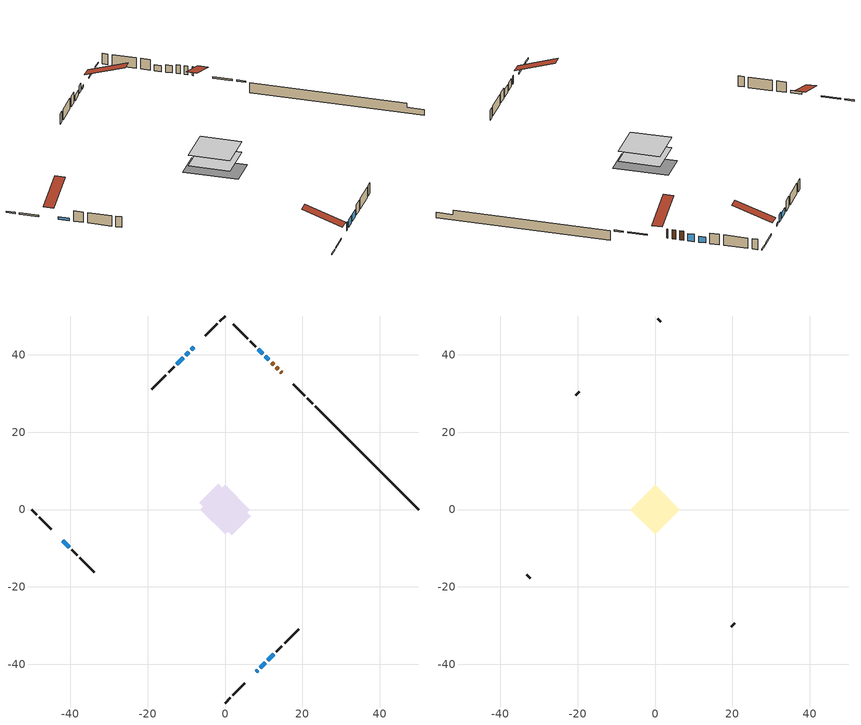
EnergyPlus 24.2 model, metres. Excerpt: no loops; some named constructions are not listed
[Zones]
conditioned space
 floor adiabatic (AdiabaticFloorConstruction): -6.41,0 0,6.41 6.41,0 0,-6.41 z0.72
 floor foundation (Slab1 construction): -6.68,1.79 -1.79,6.68 6.68,-1.79 1.79,-6.68 z-1.56
 wall outside (RimJoist1 construction): 0,-50.06 1.39,-48.66 / -50.06,0 -48.66,-1.39 / 0,50.06 -1.39,48.66 / 22.67,27.38 21.28,28.78 z0.72:1.02
 wall outside (RimJoist2 construction): 2.05,-48.01 5.07,-44.99 / -48.01,-2.05 -44.99,-5.07 / -2.05,48.01 -5.07,44.99 / 20.62,29.43 17.61,32.45 z0.72:1.02
 wall outside (AdiabaticWallConstruction 1): 14.65,35.41 14.45,35.61 / 13.79,36.26 13.28,36.78 / 12.62,37.43 12.03,38.02 z0.72:2.75
 wall outside (AdiabaticWallConstruction): 8.02,-42.03 8.44,-41.62 / -9.33,40.73 -10.12,39.94 z0.72:2.55; -8.02,42.03 -8.67,41.38 / -42.03,-8.02 -40.31,-9.75 z0.72:1.33; 9.1,-40.96 10.46,-39.59 z0.72:2.5; 11.12,-38.94 12.63,-37.43 z0.72:2.42; 11.38,38.68 10.39,39.67 z0.72:2.4; 9.74,40.32 8.64,41.41 z0.72:2.08; -10.77,39.28 -12.5,37.56 z0.72:1.94
 wall outside (Wall1 construction): 13.28,-36.77 14.74,-35.32 / -39.65,-10.41 -38.19,-11.86 / -13.16,36.9 -14.61,35.45 / 7.99,42.07 6.53,43.53 z0.72:3.16
 wall outside (Wall2 construction): 15.4,-34.66 19.1,-30.96 / -37.54,-12.52 -33.84,-16.22 / -15.27,34.79 -18.97,31.09 / 5.87,44.18 2.17,47.88 z0.72:3.16
 wall foundation (FoundationWall1 construction): 23.33,26.73,-1.56 23.33,26.73,0.72 47.38,2.67,0.72 47.38,2.67,-0.27 50.06,0,-0.27 50.06,0,-1.56
 window (WindowConstruction 5): 8.03,-42.03 8.44,-41.62 z0.72:2.55
 window (WindowConstruction 7): -8.03,42.03 -8.67,41.38 z0.72:1.33
 window (WindowConstruction 8): -42.03,-8.03 -40.31,-9.75 z0.72:1.33
 window (WindowConstruction): 9.1,-40.96 10.46,-39.59 z0.72:2.5
 window (WindowConstruction 1): 11.12,-38.94 12.63,-37.43 z0.72:2.42
 window (WindowConstruction 6): -9.33,40.73 -10.12,39.94 z0.72:2.55
 window (WindowConstruction 2): 11.38,38.68 10.39,39.67 z0.72:2.4
 window (WindowConstruction 3): 9.73,40.32 8.64,41.41 z0.72:2.08
 window (WindowConstruction 4): -10.77,39.28 -12.5,37.56 z0.72:1.94
 door (Door): 14.65,35.41 14.45,35.61 z0.72:2.75
 door (Door 1): 13.79,36.27 13.28,36.78 z0.72:2.75
 door (Door 2): 12.62,37.44 12.04,38.02 z0.72:2.75
 ceiling adiabatic (AdiabaticFloorConstruction): 0,-6.41 6.41,0 0,6.41 -6.41,0 z0.72
attic - vented
 floor to conditioned space (Floor1 construction Reversed): -6.41,0 0,6.41 6.41,0 0,-6.41 z3.16
 wall outside (Wall3 construction): 19.76,-30.3 20.61,-29.44 / -33.18,-16.88 -32.32,-17.74 / -19.63,30.43 -20.49,29.57 / 1.52,48.54 0.66,49.4 z0.72:3.16
 roof outside (Roof1 construction): 7.37,-42.69,3.16 1.13,-36.45,6.1 -0.52,-38.09,6.1 5.72,-44.33,3.16; -42.69,-7.37,3.16 -36.45,-1.13,6.1 -38.09,0.52,6.1 -44.33,-5.72,3.16; -7.37,42.69,3.16 -1.13,36.45,6.1 0.52,38.09,6.1 -5.72,44.33,3.16; 15.31,34.75,3.16 9.06,28.51,6.1 10.71,26.86,6.1 16.95,33.11,3.16
[Material] Roughness=Rough; Thermal Absorptance=0.9
Name | Thickness {m} | Conductivity {W/m-K} | Density {kg/m3} | Specific Heat {J/kg-K} | Solar Absorptance | Visible Absorptance
ceiling stud and cavity | 0.1397 | 0.0949009 | 65.682 | 1177.47 | 0.7 | 0.7
gypsum board | 0.0127 | 0.160291 | 801 | 837.4 | 0.6 | 0.6
[Construction]
Floor1 construction: ceiling stud and cavity, gypsum board
[Schedule:Day:Interval]
interior lighting schedule day: No, 01:00, 0.108182, 04:00, 0.0901515, 05:00, 0.0991667, 06:00, 0.162273, 07:00, 0.270455, 08:00, 0.342576, 10:00, 0.369621, 11:00, 0.351591, 12:00, 0.333561, 13:00, 0.324545, 14:00, 0.31553, 15:00, 0.333561, 16:00, 0.369621, 17:00, 0.450758, 18:00, 0.585985, 19:00, 0.775303, 20:00, 0.955606, 21:00, 0.991667, 22:00, 0.712197, 23:00, 0.360606, 24:00, 0.162273
interior lighting schedule day 1: No, 01:00, 0.100909, 04:00, 0.0840909, 05:00, 0.0925, 06:00, 0.151364, 07:00, 0.252273, 08:00, 0.319545, 10:00, 0.344773, 11:00, 0.327955, 12:00, 0.311136, 13:00, 0.302727, 14:00, 0.294318, 15:00, 0.311136, 16:00, 0.344773, 17:00, 0.420455, 18:00, 0.546591, 19:00, 0.723182, 20:00, 0.891364, 21:00, 0.925, 22:00, 0.664318, 23:00, 0.336364, 24:00, 0.151364
interior lighting schedule day 2: No, 01:00, 0.0927273, 04:00, 0.0772727, 05:00, 0.085, 06:00, 0.139091, 07:00, 0.231818, 08:00, 0.293636, 10:00, 0.316818, 11:00, 0.301364, 12:00, 0.285909, 13:00, 0.278182, 14:00, 0.270455, 15:00, 0.285909, 16:00, 0.316818, 17:00, 0.386364, 18:00, 0.502273, 19:00, 0.664545, 20:00, 0.819091, 21:00, 0.85, 22:00, 0.610455, 23:00, 0.309091, 24:00, 0.139091
interior lighting schedule day 3: No, 01:00, 0.0845455, 04:00, 0.0704545, 05:00, 0.0775, 06:00, 0.126818, 07:00, 0.211364, 08:00, 0.267727, 10:00, 0.288864, 11:00, 0.274773, 12:00, 0.260682, 13:00, 0.253636, 14:00, 0.246591, 15:00, 0.260682, 16:00, 0.288864, 17:00, 0.352273, 18:00, 0.457955, 19:00, 0.605909, 20:00, 0.746818, 21:00, 0.775, 22:00, 0.556591, 23:00, 0.281818, 24:00, 0.126818
interior lighting schedule day 4: No, 01:00, 0.0763636, 04:00, 0.0636364, 05:00, 0.07, 06:00, 0.114545, 07:00, 0.190909, 08:00, 0.241818, 10:00, 0.260909, 11:00, 0.248182, 12:00, 0.235455, 13:00, 0.229091, 14:00, 0.222727, 15:00, 0.235455, 16:00, 0.260909, 17:00, 0.318182, 18:00, 0.413636, 19:00, 0.547273, 20:00, 0.674545, 21:00, 0.7, 22:00, 0.502727, 23:00, 0.254545, 24:00, 0.114545
interior lighting schedule day 5: No, 01:00, 0.0727273, 04:00, 0.0606061, 05:00, 0.0666667, 06:00, 0.109091, 07:00, 0.181818, 08:00, 0.230303, 10:00, 0.248485, 11:00, 0.236364, 12:00, 0.224242, 13:00, 0.218182, 14:00, 0.212121, 15:00, 0.224242, 16:00, 0.248485, 17:00, 0.30303, 18:00, 0.393939, 19:00, 0.521212, 20:00, 0.642424, 21:00, 0.666667, 22:00, 0.478788, 23:00, 0.242424, 24:00, 0.109091
interior lighting schedule day 6: No, 01:00, 0.0745455, 04:00, 0.0621212, 05:00, 0.0683333, 06:00, 0.111818, 07:00, 0.186364, 08:00, 0.236061, 10:00, 0.254697, 11:00, 0.242273, 12:00, 0.229848, 13:00, 0.223636, 14:00, 0.217424, 15:00, 0.229848, 16:00, 0.254697, 17:00, 0.310606, 18:00, 0.403788, 19:00, 0.534242, 20:00, 0.658485, 21:00, 0.683333, 22:00, 0.490758, 23:00, 0.248485, 24:00, 0.111818
interior lighting schedule day 7: No, 01:00, 0.08, 04:00, 0.0666667, 05:00, 0.0733333, 06:00, 0.12, 07:00, 0.2, 08:00, 0.253333, 10:00, 0.273333, 11:00, 0.26, 12:00, 0.246667, 13:00, 0.24, 14:00, 0.233333, 15:00, 0.246667, 16:00, 0.273333, 17:00, 0.333333, 18:00, 0.433333, 19:00, 0.573333, 20:00, 0.706667, 21:00, 0.733333, 22:00, 0.526667, 23:00, 0.266667, 24:00, 0.12
interior lighting schedule day 8: No, 01:00, 0.0890909, 04:00, 0.0742424, 05:00, 0.0816667, 06:00, 0.133636, 07:00, 0.222727, 08:00, 0.282121, 10:00, 0.304394, 11:00, 0.289545, 12:00, 0.274697, 13:00, 0.267273, 14:00, 0.259848, 15:00, 0.274697, 16:00, 0.304394, 17:00, 0.371212, 18:00, 0.482576, 19:00, 0.638485, 20:00, 0.78697, 21:00, 0.816667, 22:00, 0.586515, 23:00, 0.29697, 24:00, 0.133636
interior lighting schedule day 9: No, 01:00, 0.0972727, 04:00, 0.0810606, 05:00, 0.0891667, 06:00, 0.145909, 07:00, 0.243182, 08:00, 0.30803, 10:00, 0.332348, 11:00, 0.316136, 12:00, 0.299924, 13:00, 0.291818, 14:00, 0.283712, 15:00, 0.299924, 16:00, 0.332348, 17:00, 0.405303, 18:00, 0.526894, 19:00, 0.697121, 20:00, 0.859242, 21:00, 0.891667, 22:00, 0.640379, 23:00, 0.324242, 24:00, 0.145909
interior lighting schedule day 10: No, 01:00, 0.105455, 04:00, 0.0878788, 05:00, 0.0966667, 06:00, 0.158182, 07:00, 0.263636, 08:00, 0.333939, 10:00, 0.360303, 11:00, 0.342727, 12:00, 0.325152, 13:00, 0.316364, 14:00, 0.307576, 15:00, 0.325152, 16:00, 0.360303, 17:00, 0.439394, 18:00, 0.571212, 19:00, 0.755758, 20:00, 0.931515, 21:00, 0.966667, 22:00, 0.694242, 23:00, 0.351515, 24:00, 0.158182
interior lighting schedule day 11: No, 01:00, 0.109091, 04:00, 0.0909091, 05:00, 0.1, 06:00, 0.163636, 07:00, 0.272727, 08:00, 0.345455, 10:00, 0.372727, 11:00, 0.354545, 12:00, 0.336364, 13:00, 0.327273, 14:00, 0.318182, 15:00, 0.336364, 16:00, 0.372727, 17:00, 0.454545, 18:00, 0.590909, 19:00, 0.781818, 20:00, 0.963636, 21:00, 1, 22:00, 0.718182, 23:00, 0.363636, 24:00, 0.163636
interior lighting schedule default day; occupants schedule default day; clothes dryer schedule default day; cooking range schedule default day; mech vent bath fan 0 schedule default day; mech vent range fan 0 schedule default day; misc plug loads schedule default day; general water use schedule default day; heating setpoint default day; cooling setpoint default day; clothes dryer exhaust 0 schedule default day; cooling season schedule day; cooling season schedule day 2; cooling season schedule default day; exterior lighting schedule default day; natural vent schedule default day: No, 24:00, 0
occupants schedule day: No, 05:00, 0.426829, 06:00, 0.719512, 07:00, 1, 08:00, 0.670732, 09:00, 0.329268, 14:00, 0.170732, 15:00, 0.231707, 16:00, 0.329268, 17:00, 0.5, 18:00, 0.670732, 19:00, 0.829268, 21:00, 1, 22:00, 0.853659, 23:00, 0.646341, 24:00, 0.426829
clothes dryer schedule day; clothes dryer exhaust 0 schedule day: No, 01:00, 0.123457, 02:00, 0.0740741, 03:00, 0.0493827, 04:00, 0.0246914, 05:00, 0.0493827, 06:00, 0.0740741, 07:00, 0.197531, 08:00, 0.395062, 09:00, 0.592593, 10:00, 0.839506, 11:00, 0.962963, 12:00, 1, 13:00, 0.91358, 14:00, 0.82716, 15:00, 0.716049, 16:00, 0.753086, 17:00, 0.679012, 18:00, 0.666667, 20:00, 0.62963, 21:00, 0.641975, 22:00, 0.666667, 23:00, 0.54321, 24:00, 0.296296
cooking range schedule day: No, 05:00, 0.0597015, 06:00, 0.11194, 07:00, 0.171642, 08:00, 0.291045, 11:00, 0.343284, 12:00, 0.402985, 13:00, 0.462687, 14:00, 0.343284, 15:00, 0.291045, 16:00, 0.402985, 17:00, 0.567164, 18:00, 1, 19:00, 0.850746, 20:00, 0.432836, 21:00, 0.291045, 22:00, 0.231343, 23:00, 0.171642, 24:00, 0.11194
mech vent bath fan 0 schedule day: No, 07:00, 0, 08:00, 1, 09:00, 0.2, 24:00, 0
mech vent range fan 0 schedule day: No, 18:00, 0, 19:00, 1, 20:00, 0.2, 24:00, 0
misc plug loads schedule day: No, 06:00, 0.705882, 07:00, 0.745098, 08:00, 0.803922, 15:00, 0.823529, 16:00, 0.862745, 17:00, 0.921569, 18:00, 0.980392, 19:00, 1, 20:00, 0.980392, 21:00, 0.941176, 22:00, 0.862745, 23:00, 0.784314, 24:00, 0.72549
general water use schedule day: No, 01:00, 0.315068, 03:00, 0.287671, 04:00, 0.342466, 05:00, 0.369863, 06:00, 0.520548, 07:00, 0.60274, 08:00, 0.534247, 10:00, 0.506849, 11:00, 0.465753, 14:00, 0.479452, 15:00, 0.534247, 16:00, 0.589041, 17:00, 0.69863, 18:00, 0.876712, 19:00, 0.890411, 20:00, 0.986301, 21:00, 1, 22:00, 0.863014, 23:00, 0.616438, 24:00, 0.465753
heating setpoint day: No, 07:00, 18, 23:00, 21, 24:00, 18
cooling setpoint day: No, 24:00, 25
cooling season schedule day 1: No, 24:00, 1
exterior lighting schedule day: No, 01:00, 0.566667, 03:00, 0.524167, 05:00, 0.495833, 06:00, 0.5525, 07:00, 0.623333, 08:00, 0.580833, 09:00, 0.439167, 10:00, 0.354167, 12:00, 0.34, 13:00, 0.354167, 14:00, 0.396667, 15:00, 0.425, 16:00, 0.495833, 17:00, 0.623333, 18:00, 0.793333, 19:00, 0.906667, 20:00, 0.963333, 21:00, 0.991667, 22:00, 0.920833, 23:00, 0.793333, 24:00, 0.665833
exterior lighting schedule day 1: No, 01:00, 0.528571, 03:00, 0.488929, 05:00, 0.4625, 06:00, 0.515357, 07:00, 0.581429, 08:00, 0.541786, 09:00, 0.409643, 10:00, 0.330357, 12:00, 0.317143, 13:00, 0.330357, 14:00, 0.37, 15:00, 0.396429, 16:00, 0.4625, 17:00, 0.581429, 18:00, 0.74, 19:00, 0.845714, 20:00, 0.898571, 21:00, 0.925, 22:00, 0.858929, 23:00, 0.74, 24:00, 0.621071
exterior lighting schedule day 10: No, 01:00, 0.552381, 03:00, 0.510952, 05:00, 0.483333, 06:00, 0.538571, 07:00, 0.607619, 08:00, 0.56619, 09:00, 0.428095, 10:00, 0.345238, 12:00, 0.331429, 13:00, 0.345238, 14:00, 0.386667, 15:00, 0.414286, 16:00, 0.483333, 17:00, 0.607619, 18:00, 0.773333, 19:00, 0.88381, 20:00, 0.939048, 21:00, 0.966667, 22:00, 0.897619, 23:00, 0.773333, 24:00, 0.649048
exterior lighting schedule day 11: No, 01:00, 0.571429, 03:00, 0.528571, 05:00, 0.5, 06:00, 0.557143, 07:00, 0.628571, 08:00, 0.585714, 09:00, 0.442857, 10:00, 0.357143, 12:00, 0.342857, 13:00, 0.357143, 14:00, 0.4, 15:00, 0.428571, 16:00, 0.5, 17:00, 0.628571, 18:00, 0.8, 19:00, 0.914286, 20:00, 0.971429, 21:00, 1, 22:00, 0.928571, 23:00, 0.8, 24:00, 0.671429
exterior lighting schedule day 2: No, 01:00, 0.485714, 03:00, 0.449286, 05:00, 0.425, 06:00, 0.473571, 07:00, 0.534286, 08:00, 0.497857, 09:00, 0.376429, 10:00, 0.303571, 12:00, 0.291429, 13:00, 0.303571, 14:00, 0.34, 15:00, 0.364286, 16:00, 0.425, 17:00, 0.534286, 18:00, 0.68, 19:00, 0.777143, 20:00, 0.825714, 21:00, 0.85, 22:00, 0.789286, 23:00, 0.68, 24:00, 0.570714
exterior lighting schedule day 3: No, 01:00, 0.442857, 03:00, 0.409643, 05:00, 0.3875, 06:00, 0.431786, 07:00, 0.487143, 08:00, 0.453929, 09:00, 0.343214, 10:00, 0.276786, 12:00, 0.265714, 13:00, 0.276786, 14:00, 0.31, 15:00, 0.332143, 16:00, 0.3875, 17:00, 0.487143, 18:00, 0.62, 19:00, 0.708571, 20:00, 0.752857, 21:00, 0.775, 22:00, 0.719643, 23:00, 0.62, 24:00, 0.520357
exterior lighting schedule day 4: No, 01:00, 0.4, 03:00, 0.37, 05:00, 0.35, 06:00, 0.39, 07:00, 0.44, 08:00, 0.41, 09:00, 0.31, 10:00, 0.25, 12:00, 0.24, 13:00, 0.25, 14:00, 0.28, 15:00, 0.3, 16:00, 0.35, 17:00, 0.44, 18:00, 0.56, 19:00, 0.64, 20:00, 0.68, 21:00, 0.7, 22:00, 0.65, 23:00, 0.56, 24:00, 0.47
exterior lighting schedule day 5: No, 01:00, 0.380952, 03:00, 0.352381, 05:00, 0.333333, 06:00, 0.371429, 07:00, 0.419048, 08:00, 0.390476, 09:00, 0.295238, 10:00, 0.238095, 12:00, 0.228571, 13:00, 0.238095, 14:00, 0.266667, 15:00, 0.285714, 16:00, 0.333333, 17:00, 0.419048, 18:00, 0.533333, 19:00, 0.609524, 20:00, 0.647619, 21:00, 0.666667, 22:00, 0.619048, 23:00, 0.533333, 24:00, 0.447619
exterior lighting schedule day 6: No, 01:00, 0.390476, 03:00, 0.36119, 05:00, 0.341667, 06:00, 0.380714, 07:00, 0.429524, 08:00, 0.400238, 09:00, 0.302619, 10:00, 0.244048, 12:00, 0.234286, 13:00, 0.244048, 14:00, 0.273333, 15:00, 0.292857, 16:00, 0.341667, 17:00, 0.429524, 18:00, 0.546667, 19:00, 0.624762, 20:00, 0.66381, 21:00, 0.683333, 22:00, 0.634524, 23:00, 0.546667, 24:00, 0.45881
exterior lighting schedule day 7: No, 01:00, 0.419048, 03:00, 0.387619, 05:00, 0.366667, 06:00, 0.408571, 07:00, 0.460952, 08:00, 0.429524, 09:00, 0.324762, 10:00, 0.261905, 12:00, 0.251429, 13:00, 0.261905, 14:00, 0.293333, 15:00, 0.314286, 16:00, 0.366667, 17:00, 0.460952, 18:00, 0.586667, 19:00, 0.670476, 20:00, 0.712381, 21:00, 0.733333, 22:00, 0.680952, 23:00, 0.586667, 24:00, 0.492381
exterior lighting schedule day 8: No, 01:00, 0.466667, 03:00, 0.431667, 05:00, 0.408333, 06:00, 0.455, 07:00, 0.513333, 08:00, 0.478333, 09:00, 0.361667, 10:00, 0.291667, 12:00, 0.28, 13:00, 0.291667, 14:00, 0.326667, 15:00, 0.35, 16:00, 0.408333, 17:00, 0.513333, 18:00, 0.653333, 19:00, 0.746667, 20:00, 0.793333, 21:00, 0.816667, 22:00, 0.758333, 23:00, 0.653333, 24:00, 0.548333
exterior lighting schedule day 9: No, 01:00, 0.509524, 03:00, 0.47131, 05:00, 0.445833, 06:00, 0.496786, 07:00, 0.560476, 08:00, 0.522262, 09:00, 0.394881, 10:00, 0.318452, 12:00, 0.305714, 13:00, 0.318452, 14:00, 0.356667, 15:00, 0.382143, 16:00, 0.445833, 17:00, 0.560476, 18:00, 0.713333, 19:00, 0.815238, 20:00, 0.86619, 21:00, 0.891667, 22:00, 0.827976, 23:00, 0.713333, 24:00, 0.59869
[Schedule:Week:Daily]
heating setpoint Week Rule - Jan1-Dec31: heating setpoint day, heating setpoint day, heating setpoint day, heating setpoint day, heating setpoint day, heating setpoint day, heating setpoint day, heating setpoint default day, heating setpoint default day, heating setpoint default day, heating setpoint default day, heating setpoint default day
cooling setpoint Week Rule - Jan1-Dec31: cooling setpoint day, cooling setpoint day, cooling setpoint day, cooling setpoint day, cooling setpoint day, cooling setpoint day, cooling setpoint day, cooling setpoint default day, cooling setpoint default day, cooling setpoint default day, cooling setpoint default day, cooling setpoint default day
clothes dryer exhaust 0 schedule Week Rule - Jan1-Dec31: clothes dryer exhaust 0 schedule day, clothes dryer exhaust 0 schedule day, clothes dryer exhaust 0 schedule day, clothes dryer exhaust 0 schedule day, clothes dryer exhaust 0 schedule day, clothes dryer exhaust 0 schedule day, clothes dryer exhaust 0 schedule day, clothes dryer exhaust 0 schedule default day, clothes dryer exhaust 0 schedule default day, clothes dryer exhaust 0 schedule default day, clothes dryer exhaust 0 schedule default day, clothes dryer exhaust 0 schedule default day
cooling season schedule Week Rule - Jan1-May26: cooling season schedule day, cooling season schedule day, cooling season schedule day, cooling season schedule day, cooling season schedule day, cooling season schedule day, cooling season schedule day, cooling season schedule default day, cooling season schedule default day, cooling season schedule default day, cooling season schedule default day, cooling season schedule default day
cooling season schedule Week Rule - May27-Jun2: cooling season schedule day, cooling season schedule day, cooling season schedule day, cooling season schedule day, cooling season schedule day, cooling season schedule day 1, cooling season schedule day 1, cooling season schedule default day, cooling season schedule default day, cooling season schedule default day, cooling season schedule default day, cooling season schedule default day
cooling season schedule Week Rule - Jun3-Aug25: cooling season schedule day 1, cooling season schedule day 1, cooling season schedule day 1, cooling season schedule day 1, cooling season schedule day 1, cooling season schedule day 1, cooling season schedule day 1, cooling season schedule default day, cooling season schedule default day, cooling season schedule default day, cooling season schedule default day, cooling season schedule default day
cooling season schedule Week Rule - Aug26-Sep1: cooling season schedule day 1, cooling season schedule day 1, cooling season schedule day 1, cooling season schedule day 1, cooling season schedule day 1, cooling season schedule day 1, cooling season schedule day 2, cooling season schedule default day, cooling season schedule default day, cooling season schedule default day, cooling season schedule default day, cooling season schedule default day
cooling season schedule Week Rule - Sep2-Dec31: cooling season schedule day 2, cooling season schedule day 2, cooling season schedule day 2, cooling season schedule day 2, cooling season schedule day 2, cooling season schedule day 2, cooling season schedule day 2, cooling season schedule default day, cooling season schedule default day, cooling season schedule default day, cooling season schedule default day, cooling season schedule default day
exterior lighting schedule Week Rule - Aug26-Sep1: exterior lighting schedule day 7, exterior lighting schedule day 7, exterior lighting schedule day 7, exterior lighting schedule day 7, exterior lighting schedule day 7, exterior lighting schedule day 7, exterior lighting schedule day 8, exterior lighting schedule default day, exterior lighting schedule default day, exterior lighting schedule default day, exterior lighting schedule default day, exterior lighting schedule default day
exterior lighting schedule Week Rule - Sep2-Sep29: exterior lighting schedule day 8, exterior lighting schedule day 8, exterior lighting schedule day 8, exterior lighting schedule day 8, exterior lighting schedule day 8, exterior lighting schedule day 8, exterior lighting schedule day 8, exterior lighting schedule default day, exterior lighting schedule default day, exterior lighting schedule default day, exterior lighting schedule default day, exterior lighting schedule default day
exterior lighting schedule Week Rule - Sep30-Oct6: exterior lighting schedule day 8, exterior lighting schedule day 9, exterior lighting schedule day 9, exterior lighting schedule day 9, exterior lighting schedule day 9, exterior lighting schedule day 9, exterior lighting schedule day 9, exterior lighting schedule default day, exterior lighting schedule default day, exterior lighting schedule default day, exterior lighting schedule default day, exterior lighting schedule default day
exterior lighting schedule Week Rule - Oct7-Oct27: exterior lighting schedule day 9, exterior lighting schedule day 9, exterior lighting schedule day 9, exterior lighting schedule day 9, exterior lighting schedule day 9, exterior lighting schedule day 9, exterior lighting schedule day 9, exterior lighting schedule default day, exterior lighting schedule default day, exterior lighting schedule default day, exterior lighting schedule default day, exterior lighting schedule default day
exterior lighting schedule Week Rule - Oct28-Nov3: exterior lighting schedule day 9, exterior lighting schedule day 9, exterior lighting schedule day 9, exterior lighting schedule day 9, exterior lighting schedule day 10, exterior lighting schedule day 10, exterior lighting schedule day 10, exterior lighting schedule default day, exterior lighting schedule default day, exterior lighting schedule default day, exterior lighting schedule default day, exterior lighting schedule default day
exterior lighting schedule Week Rule - Nov4-Nov24: exterior lighting schedule day 10, exterior lighting schedule day 10, exterior lighting schedule day 10, exterior lighting schedule day 10, exterior lighting schedule day 10, exterior lighting schedule day 10, exterior lighting schedule day 10, exterior lighting schedule default day, exterior lighting schedule default day, exterior lighting schedule default day, exterior lighting schedule default day, exterior lighting schedule default day
exterior lighting schedule Week Rule - Nov25-Dec1: exterior lighting schedule day 10, exterior lighting schedule day 10, exterior lighting schedule day 10, exterior lighting schedule day 10, exterior lighting schedule day 10, exterior lighting schedule day 10, exterior lighting schedule day 11, exterior lighting schedule default day, exterior lighting schedule default day, exterior lighting schedule default day, exterior lighting schedule default day, exterior lighting schedule default day
exterior lighting schedule Week Rule - Dec2-Dec31: exterior lighting schedule day 11, exterior lighting schedule day 11, exterior lighting schedule day 11, exterior lighting schedule day 11, exterior lighting schedule day 11, exterior lighting schedule day 11, exterior lighting schedule day 11, exterior lighting schedule default day, exterior lighting schedule default day, exterior lighting schedule default day, exterior lighting schedule default day, exterior lighting schedule default day
natural vent schedule Week Rule - Jan1-Dec31: natural vent schedule default day, natural vent schedule default day, natural vent schedule default day, natural vent schedule default day, natural vent schedule default day, natural vent schedule default day, natural vent schedule default day, natural vent schedule default day, natural vent schedule default day, natural vent schedule default day, natural vent schedule default day, natural vent schedule default day
[Schedule:Year]
heating setpoint: heating setpoint Week Rule - Jan1-Dec31, 1, 1, 12, 31
cooling setpoint: cooling setpoint Week Rule - Jan1-Dec31, 1, 1, 12, 31
clothes dryer exhaust 0 schedule: clothes dryer exhaust 0 schedule Week Rule - Jan1-Dec31, 1, 1, 12, 31
cooling season schedule: cooling season schedule Week Rule - Jan1-May26, 1, 1, 5, 26, cooling season schedule Week Rule - May27-Jun2, 5, 27, 6, 2, cooling season schedule Week Rule - Jun3-Aug25, 6, 3, 8, 25, cooling season schedule Week Rule - Aug26-Sep1, 8, 26, 9, 1, cooling season schedule Week Rule - Sep2-Dec31, 9, 2, 12, 31
natural vent schedule: natural vent schedule Week Rule - Jan1-Dec31, 1, 1, 12, 31
